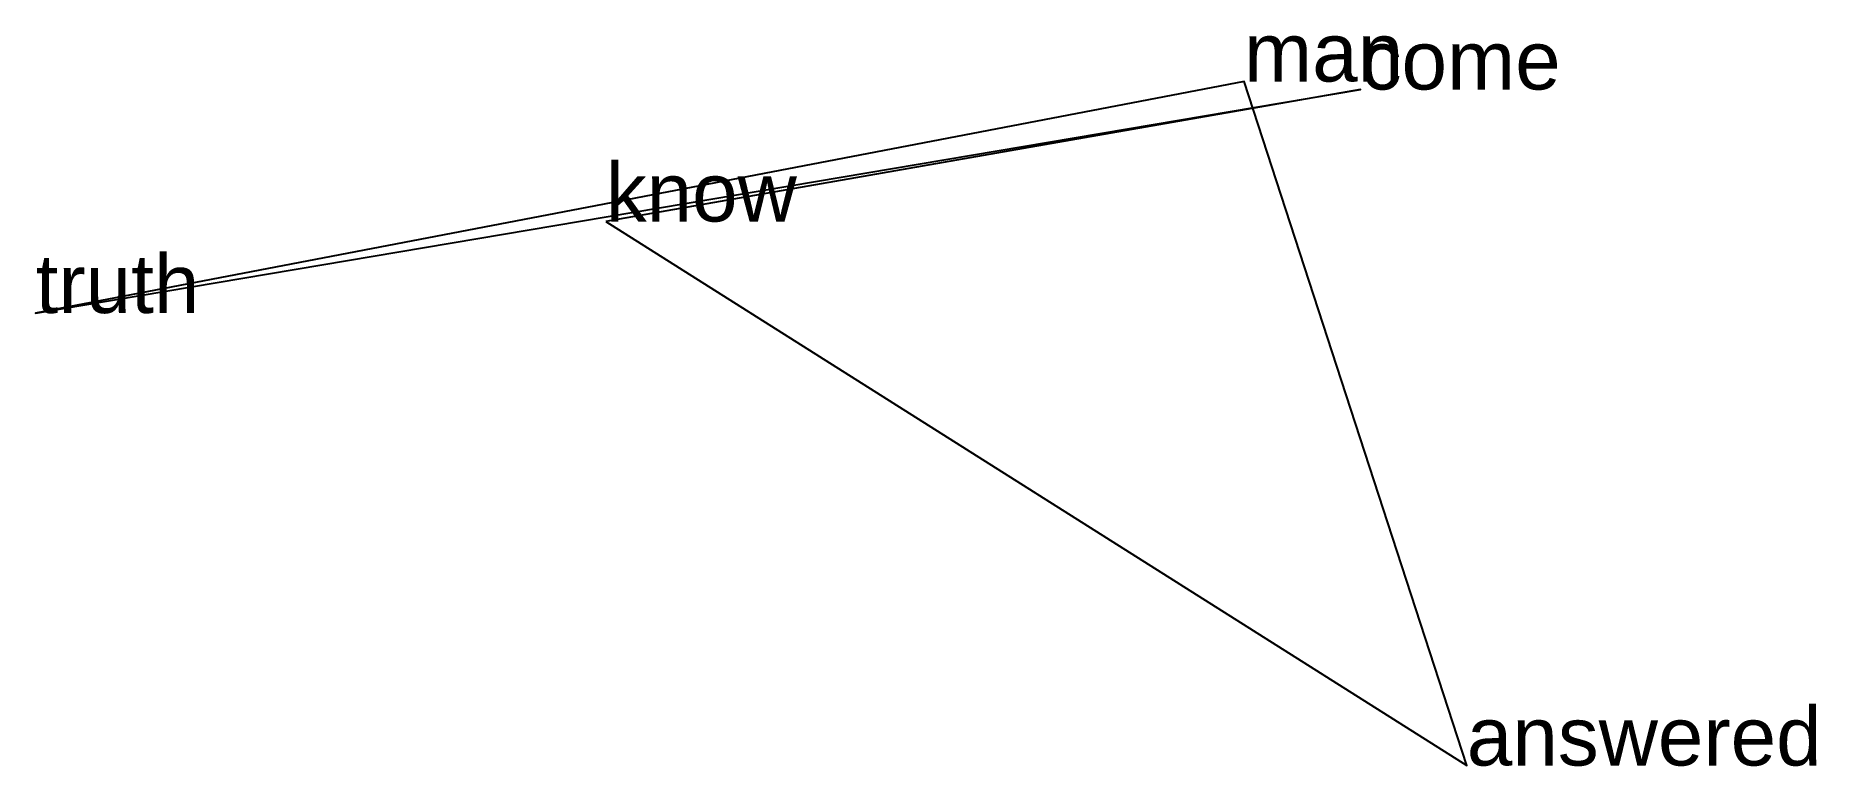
# Model space of a CAD drawing. Extents: x -6.27 to 2.85, y -4.05 to -0.32.
import ezdxf

# ---------------------------------------------------------------- set-up
doc = ezdxf.new("R2010")
doc.units = 0
doc.styles.get("Standard").update_dxf_attribs({"font": 'arial.ttf'})

msp = doc.modelspace()

# ---------------------------------------------------------------- linework, layer by layer
at = {"linetype": 'CONTINUOUS'}
msp.add_polyline3d([(-3.3499, -1.2672, 0), (1.0593, -4.05, 0), (-0.0815, -0.551, 0), (-6.2687, -1.7353, 0), (0.5155, -0.5919, 0), (-3.3499, -1.2672, 0)], dxfattribs=at)

# ---------------------------------------------------------------- texts
for s, p in [('man', (-0.0815, -0.551)), ('come', (0.5155, -0.5919)), ('know', (-3.3499, -1.2672)), ('truth', (-6.2687, -1.7353)), ('answered', (1.0593, -4.05))]:
    msp.add_text(s, height=0.3).set_placement(p)

doc.saveas('drawing.dxf')
